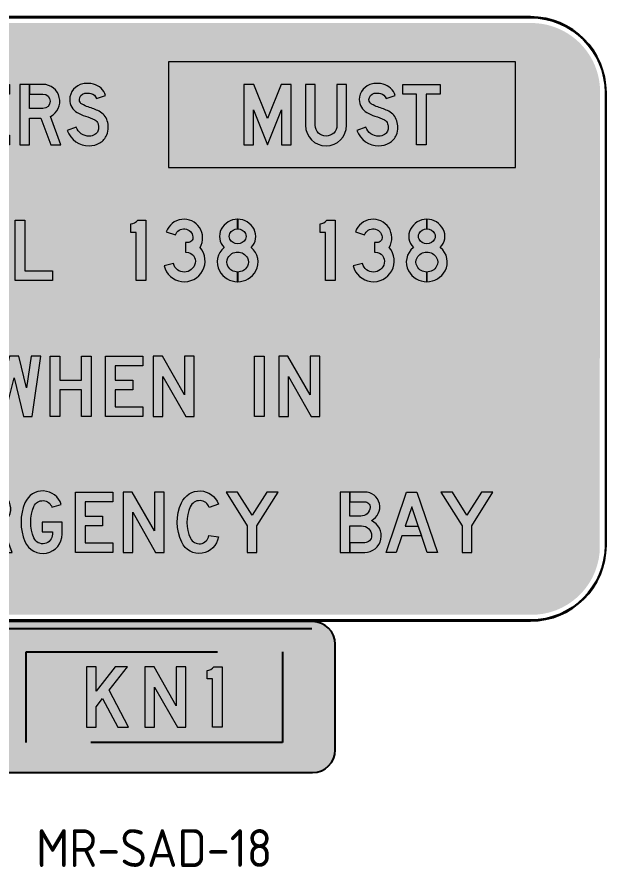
# Model space of a CAD drawing. Header units: millimetres. Extents: x 270.4 to 330.4, y -6.3 to 50.1.
# Drawn here: x 291.4 to 330.4, y -6.3 to 50.1 of the extents above; entities that cross this region are included whole.
import ezdxf
from ezdxf.enums import TextEntityAlignment as Align

# ---------------------------------------------------------------- set-up
doc = ezdxf.new("R2010")
doc.units = ezdxf.units.MM
doc.linetypes.add('CENTERX2', pattern=[101.60000000000001, 63.5, -12.7, 12.7, -12.7])
doc.linetypes.add('DASHED', pattern=[19.049999999999997, 12.7, -6.35])
for name, color, linetype in [('CNSTRN', 5, 'DASHED'), ('Dash25', 1, 'DASHED'), ('L18', 4, 'Continuous'), ('L25', 1, 'Continuous'), ('L35', 3, 'Continuous'), ('T25', 1, 'Continuous')]:
    doc.layers.add(name, color=color, linetype=linetype)
doc.layers.add('GSCOLORFILL', color=153, linetype='Continuous', lineweight=0)
doc.styles.add('ISO', font='isocp2.shx')

# ---------------------------------------------------------------- blocks, each defined once
blk = doc.blocks.new('*U44')
at = {"layer": 'GSCOLORFILL', "linetype": 'Continuous'}
blk.add_hatch(color=0, dxfattribs=at).paths.add_polyline_path([(124, 168), (32, 168), (32, 120), (90.15557582658448, 120), (90.15557582658454, 88), (32, 88), (32, 32), (124, 32), (124, 0), (0, 0), (0, 200), (124, 200)])
at = {"layer": 'GSCOLORFILL', "color": 0}
blk.add_lwpolyline([(124, 168), (32, 168), (32, 120), (90.15557582658448, 120), (90.15557582658454, 88), (32, 88), (32, 32), (124, 32), (124, 0), (0, 0), (0, 200), (124, 200)], close=True, dxfattribs=at)
blk = doc.blocks.new('*U45')
at = {"layer": 'GSCOLORFILL', "linetype": 'Continuous'}
blk.add_hatch(color=0, dxfattribs=at).paths.add_polyline_path([(124, 0), (156, 0), (156, 200), (122.8861186431857, 200), (77.99999999999999, 86.80891820414053), (33.1138813568144, 199.9999999999999), (0, 200), (0, 0), (32, 0), (32, 116), (78.00000000000001, 0), (124, 116)])
at = {"layer": 'GSCOLORFILL', "color": 0}
blk.add_lwpolyline([(156, 0), (156, 200), (122.8861186431857, 200), (78, 86.80891820414051), (33.11388135681437, 200), (0, 200), (0, 0), (32, 0), (32, 116), (78, 0), (124, 116), (124, 0)], close=True, dxfattribs=at)
blk = doc.blocks.new('*U46')
at = {"layer": 'GSCOLORFILL', "linetype": 'Continuous'}
blk.add_hatch(color=0, dxfattribs=at).paths.add_polyline_path([(124, 168), (32, 168), (32, 120), (90.15557582658448, 120), (90.15557582658454, 88), (32, 88), (32, 32), (124, 32), (124, 0), (0, 0), (0, 200), (124, 200)])
at = {"layer": 'GSCOLORFILL', "color": 0}
blk.add_lwpolyline([(124, 168), (32, 168), (32, 120), (90.15557582658448, 120), (90.15557582658454, 88), (32, 88), (32, 32), (124, 32), (124, 0), (0, 0), (0, 200), (124, 200)], close=True, dxfattribs=at)
blk = doc.blocks.new('*U47')
at = {"layer": 'GSCOLORFILL'}
h = blk.add_hatch(color=0, dxfattribs=at)
edge = h.paths.add_edge_path()
edge.add_line((32.005, 200.0000000000001), (32.005, 168))
edge.add_line((32.005, 168), (75.95926078043158, 168))
edge.add_arc((75.95926078043156, 144), 24, -90, 90, ccw=False)
edge.add_line((75.95926078043158, 120), (32, 120))
edge.add_line((32, 120), (32, 200.0000000000001))
edge.add_line((32, 200.0000000000001), (0, 200.0000000000001))
edge.add_line((0, 200.0000000000001), (0, 0))
edge.add_line((0, 0), (32, 0))
edge.add_line((32, 0), (32, 87.99999999999999))
edge.add_line((32, 87.99999999999999), (69.56177767763825, 87.99999999999989))
edge.add_line((69.56177767763825, 87.99999999999989), (101.9068749928872, -1.13686837721616e-13))
edge.add_line((101.9068749928872, -1.13686837721616e-13), (136.0000005012898, 0))
edge.add_line((136.0000005012898, 0), (101.4069289715749, 94.11597266024452))
edge.add_arc((75.95926078043153, 144), 56.00000000000001, 297.0277924266878, 449.9999999999999)
edge.add_line((75.95926078043158, 200), (32.005, 200.0000000000001))
at = {"layer": 'GSCOLORFILL', "color": 0}
blk.add_lwpolyline([(32.005, 200.0000000000001), (32.005, 168), (75.95926078043158, 168, -0.9999999999999997), (75.95926078043158, 120), (32, 120), (32, 200.0000000000001), (0, 200.0000000000001), (0, 0), (32, 0), (32, 87.99999999999999), (69.56177767763825, 87.99999999999989), (101.9068749928872, -1.13686837721616e-13), (136.0000005012898, 0), (101.4069289715749, 94.11597266024452, 0.7881398215037695), (75.95926078043158, 200)], format="xyb", close=True, dxfattribs=at)
blk = doc.blocks.new('*U48')
at = {"layer": 'GSCOLORFILL', "linetype": 'Continuous'}
blk.add_hatch(color=0, dxfattribs=at).paths.add_polyline_path([(102.4784760117693, 149.25), (132.9569520235387, 159, 0.6960666674231567), (13.04355856549179, 164.4025704171156, 0.2025316455696203), (13.04355856549176, 35.59742958288436, 0.8177717737410967), (136, 60.49999999999979), (136, 100), (70, 100), (70, 68.00000000000001), (104, 68.00000000000001), (104, 60.5, -0.8177717737410972), (42.5217792827459, 48.04871479144217, -0.2025316455696204), (42.52177928274589, 151.9512852085578, -0.6960666674231574)])
at = {"layer": 'GSCOLORFILL', "color": 0}
blk.add_lwpolyline([(70, 100), (70, 68.00000000000001), (104, 68.00000000000001), (104, 60.5, -0.8177717737410954), (42.52177928274591, 48.04871479144221, -0.2025316455696203), (42.52177928274591, 151.9512852085578, -0.6960666674231561), (102.4784760117693, 149.25), (132.9569520235387, 159, 0.6960666674231561), (13.04355856549182, 164.4025704171156, 0.2025316455696203), (13.04355856549182, 35.59742958288442, 0.8177717737410954), (136, 60.5), (136, 100)], format="xyb", close=True, dxfattribs=at)
blk = doc.blocks.new('*U49')
at = {"layer": 'GSCOLORFILL', "linetype": 'Continuous'}
blk.add_hatch(color=0, dxfattribs=at).paths.add_polyline_path([(124, 168), (32, 168), (32, 120), (90.15557582658448, 120), (90.15557582658454, 88), (32, 88), (32, 32), (124, 32), (124, 0), (0, 0), (0, 200), (124, 200)])
at = {"layer": 'GSCOLORFILL', "color": 0}
blk.add_lwpolyline([(124, 168), (32, 168), (32, 120), (90.15557582658448, 120), (90.15557582658454, 88), (32, 88), (32, 32), (124, 32), (124, 0), (0, 0), (0, 200), (124, 200)], close=True, dxfattribs=at)
blk = doc.blocks.new('*U50')
at = {"layer": 'GSCOLORFILL', "linetype": 'Continuous'}
blk.add_hatch(color=0, dxfattribs=at).paths.add_polyline_path([(104, 71.49806198638845), (30.57032113507903, 200), (0, 200), (0, 0), (32, 0), (32, 133), (108, 0), (136, 0), (136, 200), (104, 200)])
at = {"layer": 'GSCOLORFILL', "color": 0}
blk.add_lwpolyline([(136, 0), (136, 200), (104, 200), (104, 71.49806198638845), (30.57032113507904, 200), (0, 200), (0, 0), (32, 0), (32, 133), (108, 0)], close=True, dxfattribs=at)
blk = doc.blocks.new('*U51')
at = {"layer": 'GSCOLORFILL', "linetype": 'Continuous'}
blk.add_hatch(color=0, dxfattribs=at).paths.add_polyline_path([(105.9343437474559, 149.1418350505327), (136, 160.0988562745634, 0.6740116141040616), (13.72124205111108, 164.4021739130434, 0.2166768782576796), (14.62675417347882, 33.60638297872345, 0.7444135620073885), (136, 51.04683606026732), (104.3509964946425, 55.77341803013366, -0.7444135620073867), (43.66437358138194, 47.05319148936167, -0.2166768782576799), (42.94225631924041, 151.3586956521739, -0.6740116141040625)])
at = {"layer": 'GSCOLORFILL', "color": 0}
blk.add_lwpolyline([(136, 51.04683606026732, -0.744413562007387), (14.6267541734789, 33.60638297872336, -0.2166768782576799), (13.72124205111101, 164.4021739130435, -0.674011614104063), (136, 160.0988562745634), (105.934343747456, 149.1418350505327, 0.6740116141040626), (42.94225631924041, 151.3586956521739, 0.21667687825768), (43.66437358138194, 47.05319148936167, 0.744413562007387), (104.3509964946425, 55.77341803013366)], format="xyb", close=True, dxfattribs=at)
blk = doc.blocks.new('*U52')
at = {"layer": 'GSCOLORFILL', "linetype": 'Continuous'}
blk.add_hatch(color=0, dxfattribs=at).paths.add_polyline_path([(86, 122.7774792451623), (37.73592452822641, 200), (0, 200), (70, 87.99999999999996), (70, 0), (102, 0), (102, 87.99999999999997), (172, 200), (134.2640754717736, 200)])
at = {"layer": 'GSCOLORFILL', "color": 0}
blk.add_lwpolyline([(70, 0), (102, 0), (102, 87.99999999999997), (172, 200), (134.2640754717736, 200), (86, 122.7774792451623), (37.73592452822641, 200), (0, 200), (70, 87.99999999999997)], close=True, dxfattribs=at)
blk = doc.blocks.new('*U43')
at = {"layer": 'L35', "color": 28, "yscale": 0.2}
for name, p, xscale, zscale in [('*U44', (0, 0), 0.2, 0.2), ('*U45', (31.6, 0), 0.2, 0.2), ('*U46', (72.4, 0), 0.2, 0.2), ('*U47', (104, 0), 0.1999999992628091, 0.1999999992628091), ('*U48', (137.2, 0), 0.2, 0.2), ('*U49', (173.2, 0), 0.2, 0.2), ('*U50', (204.8, 0), 0.2, 0.2), ('*U51', (240.8, 0), 0.2, 0.2), ('*U52', (273.2, 0), 0.2, 0.2)]:
    blk.add_blockref(name, p, dxfattribs=dict(at, xscale=xscale, zscale=zscale))
blk = doc.blocks.new('*U54')
at = {"layer": 'GSCOLORFILL', "linetype": 'Continuous'}
blk.add_hatch(color=0, dxfattribs=at).paths.add_polyline_path([(32.00999999999999, 200), (32.00999999999999, 168), (80.99999999999999, 168, -0.4369501879659429), (98.94666654943713, 148.6153846153846, -0.3918366946533311), (68.03851860318424, 120), (32, 120), (32, 200), (0, 200), (0, 0), (32, -2.807082412879408e-15), (32, 88), (71, 88, -0.4142135623730954), (104, 54.99999999999998, -0.4142135623730949), (81.00000000000003, 32), (32.00999999999999, 32), (32.00999999999999, -2.807959626133432e-15), (80.99999999999996, -7.105427357601002e-15, 0.8101203806570804), (103.3296878269436, 105.2631578947368, 0.7917000734326471), (80.99999999999994, 200)])
at = {"layer": 'GSCOLORFILL', "color": 0}
blk.add_lwpolyline([(32, 87.99999999999999), (71, 88, -0.4142135623730948), (104, 55.00000000000001, -0.4142135623730953), (81, 31.99999999999999), (32.00999999999999, 32), (32.00999999999999, -2.807959626133432e-15), (81, -7.105427357601002e-15, 0.8101203806570794), (103.3296878269435, 105.2631578947368, 0.7917000734326467), (81, 200), (32.00999999999999, 200), (32.00999999999999, 168), (81, 168, -0.4369501879659418), (98.94666654943711, 148.6153846153846, -0.3918366946533313), (68.03851860318423, 120), (32, 120), (32, 200), (0, 200), (0, 0), (32, -2.807082412879408e-15)], format="xyb", close=True, dxfattribs=at)
blk = doc.blocks.new('*U55')
at = {"layer": 'GSCOLORFILL', "linetype": 'Continuous'}
blk.add_hatch(color=0, dxfattribs=at).paths.add_polyline_path([(0, 0), (68, 200), (102, 200), (170, 0), (136.2009704281322, 0), (85, 150.5910894945062), (63.37275643622598, 86.9815496010532), (106.6166813670329, 86.9815496010532), (117.4966813670329, 54.9815496010532), (52.49275643622593, 54.9815496010532), (33.79902957186789, 0)])
at = {"layer": 'GSCOLORFILL', "color": 0}
blk.add_lwpolyline([(0, 0), (68, 200), (102, 200), (170, 0), (136.2009704281322, 0), (85, 150.5910894945062), (63.37275643622598, 86.9815496010532), (106.6166813670329, 86.9815496010532), (117.4966813670329, 54.9815496010532), (52.49275643622593, 54.9815496010532), (33.79902957186789, 0)], close=True, dxfattribs=at)
blk = doc.blocks.new('*U56')
at = {"layer": 'GSCOLORFILL', "linetype": 'Continuous'}
blk.add_hatch(color=0, dxfattribs=at).paths.add_polyline_path([(86, 122.7774792451623), (37.73592452822641, 200), (0, 200), (70, 87.99999999999996), (70, 0), (102, 0), (102, 87.99999999999997), (172, 200), (134.2640754717736, 200)])
at = {"layer": 'GSCOLORFILL', "color": 0}
blk.add_lwpolyline([(70, 0), (102, 0), (102, 87.99999999999997), (172, 200), (134.2640754717736, 200), (86, 122.7774792451623), (37.73592452822641, 200), (0, 200), (70, 87.99999999999997)], close=True, dxfattribs=at)
blk = doc.blocks.new('*U53')
at = {"layer": 'L35', "color": 28}
for name, p, xscale, yscale, zscale in [('*U54', (0, 0), 0.2, 0.2, 0.2), ('*U55', (30.39999999999998, 0), 0.1999999999999999, 0.1999999999999999, 0.1999999999999999), ('*U56', (66.79999999999995, 0), 0.2000000000000001, 0.2000000000000001, 0.2000000000000001)]:
    blk.add_blockref(name, p, dxfattribs=dict(at, xscale=xscale, yscale=yscale, zscale=zscale))
blk = doc.blocks.new('*U42')
at = {"layer": 'L35'}
for name, p in [('*U43', (-225, 0)), ('*U53', (123.8, 0))]:
    blk.add_blockref(name, p, dxfattribs=at)
blk = doc.blocks.new('*U32')
at = {"layer": 'GSCOLORFILL', "transparency": 33554687}
blk.add_hatch(color=244, dxfattribs=at).paths.add_polyline_path([(-115, -35), (115, -35), (115, 35), (-115, 35)])
at = {"layer": 'GSCOLORFILL', "color": 244, "linetype": 'Continuous', "transparency": 33554687}
blk.add_lwpolyline([(-115, -35), (115, -35), (115, 35), (-115, 35), (-115, -35)], close=True, dxfattribs=at).dxf.unprotected_set("ltscale", 0)
blk.add_lwpolyline([(-115, -35), (115, -35), (115, 35), (-115, 35), (-115, -35)], close=True, dxfattribs=at).dxf.unprotected_set("ltscale", 0)
blk = doc.blocks.new('*U27')
at = {"layer": 'GSCOLORFILL', "linetype": 'Continuous'}
blk.add_hatch(color=0, dxfattribs=at).paths.add_polyline_path([(124, 0), (156, 0), (156, 200), (122.8861186431857, 200), (77.99999999999999, 86.80891820414053), (33.1138813568144, 199.9999999999999), (0, 200), (0, 0), (32, 0), (32, 116), (78.00000000000001, 0), (124, 116)])
at = {"layer": 'GSCOLORFILL', "color": 0}
blk.add_lwpolyline([(156, 0), (156, 200), (122.8861186431857, 200), (78, 86.80891820414051), (33.11388135681437, 200), (0, 200), (0, 0), (32, 0), (32, 116), (78, 0), (124, 116), (124, 0)], close=True, dxfattribs=at)
blk = doc.blocks.new('*U28')
at = {"layer": 'GSCOLORFILL', "linetype": 'Continuous'}
blk.add_hatch(color=0, dxfattribs=at).paths.add_polyline_path([(32, 200), (0, 200), (0, 64.50000000000003, 1), (136, 64.50000000000001), (136, 200), (104, 200), (104, 64.5, -1), (32, 64.5)])
at = {"layer": 'GSCOLORFILL', "color": 0}
blk.add_lwpolyline([(0, 200), (0, 64.50000000000001, 0.9999999999999999), (136, 64.5), (136, 200), (104, 200), (104, 64.5, -0.9999999999999999), (32, 64.5), (32, 200)], format="xyb", close=True, dxfattribs=at)
blk = doc.blocks.new('*U29')
at = {"layer": 'GSCOLORFILL'}
h = blk.add_hatch(color=0, dxfattribs=at)
edge = h.paths.add_edge_path()
edge.add_arc((70.1138021978752, 139.8349602439573), 31.66503975604266, 74.46761882983748, 89.99999999999949, ccw=False)
edge.add_arc((71.3696192161812, 144.3533723390851), 26.97535701145702, 18.43416843661788, 74.46761882983628, ccw=False)
edge.add_line((96.96080605563554, 152.8833806652067), (127.3188094182871, 163.002255693254))
edge.add_arc((71.36961921618015, 144.353372339084), 58.97535701145839, 18.43416843661881, 74.46761882983712)
edge.add_arc((70.11380219787513, 139.8349602439579), 63.66503975604209, 74.46761882983806, 90.00000000000007)
edge.add_arc((70.11380219787479, 87.17811100693781), 116.3218889930622, 89.9999999999999, 95.20208452342816)
edge.add_arc((67.43430500120193, 116.6089654807096), 86.76931042057018, 95.20208452342847, 100.0660043927367)
edge.add_arc((61.58281260194143, 149.5723280011554), 53.29061223869736, 100.0660043927364, 179.9999999999999)
edge.add_arc((57.59622376642022, 149.5723280011556), 49.30402340317619, 180.0000000000001, 240.52539161732)
edge.add_arc((102.7723739602681, 229.5035335058325), 141.1184131237858, 240.5253916173195, 252.4229875600029)
edge.add_arc((-5.154268137836397, -111.1985611304835), 216.269439725392, 63.49479254048009, 72.42298756000332, ccw=False)
edge.add_arc((81.8551508929528, 63.27562188433956), 21.3030848362331, 17.092358613638112, 63.49479254048032, ccw=False)
edge.add_arc((63.63858117502647, 57.67413260573686), 40.36141882497336, -3.979039320256561e-13, 17.092358613637316, ccw=False)
edge.add_arc((69.9103151940142, 57.67413260573653), 34.08968480598563, -21.835978028378975, 1.1368683772161603e-13, ccw=False)
edge.add_arc((80.10296240503372, 53.58993848622082), 23.10921583721245, 300.42010376624256, 338.164021971621, ccw=False)
edge.add_arc((72.8177436446915, 65.9973167222282), 37.49731672222823, 270, 300.4201037662423, ccw=False)
edge.add_arc((72.8177436446915, 74.31938926379084), 45.81938926379087, 200.6540005308843, 270, ccw=False)
edge.add_line((29.94328044301864, 58.15780401743604), (-1.13686837721616e-13, 46.87064510517077))
edge.add_arc((72.8177436446915, 74.31938926379081), 77.81938926379084, 200.6540005308842, 269.9999999999999)
edge.add_arc((72.81774364469143, 65.99731672222829), 69.49731672222832, 270, 300.4201037662423)
edge.add_arc((80.10296240503381, 53.58993848622094), 55.10921583721249, 300.4201037662422, 338.1640219716207)
edge.add_arc((69.91031519401427, 57.67413260573646), 66.08968480598561, 338.1640219716209, 360.0000000000001)
edge.add_arc((63.63858117502664, 57.67413260573625), 72.36141882497324, 2.475474397389851e-13, 17.0923586136379)
edge.add_arc((81.85515089295299, 63.27562188433996), 53.30308483623269, 17.09235861363737, 63.49479254047974)
edge.add_arc((-5.154268137833228, -111.1985611304757), 248.2694397253836, 63.49479254047985, 72.42298756000305)
edge.add_arc((102.7723739602719, 229.5035335058409), 109.118413123795, 240.5253916173198, 252.4229875600031, ccw=False)
edge.add_arc((57.59622376642032, 149.5723280011554), 17.30402340317605, 179.9999999999995, 240.52539161731931, ccw=False)
edge.add_arc((61.5828126019415, 149.5723280011556), 21.29061223869724, 100.06600439273649, 180.0000000000001, ccw=False)
edge.add_arc((67.4343050012016, 116.6089654807094), 54.76931042057032, 95.2020845234282, 100.06600439273637, ccw=False)
edge.add_arc((70.11380219787529, 87.17811100693291), 84.32188899306706, 89.99999999999989, 95.20208452342808, ccw=False)
at = {"layer": 'GSCOLORFILL', "color": 0}
blk.add_lwpolyline([(70.11380219787549, 171.5, -0.06787675261042452), (78.59315953967007, 170.3435695505434, -0.2494830365654269), (96.96080605563554, 152.8833806652067), (127.3188094182871, 163.002255693254, 0.2494830365654264), (87.1622135193237, 201.1749061075884, 0.06787675261042452), (70.11380219787503, 203.5, 0.02270227471950201), (59.56703468978424, 203.0208818389779, 0.02122604096759155), (52.26854324855611, 202.0426409332105, 0.3636441175402912), (8.292200363244035, 149.5723280011555, 0.2704077510795036), (33.33678063119186, 106.6495351923277, 0.0519597405227712), (60.15638590907122, 94.97367033413467, -0.03897631886995447), (91.36227347427217, 82.33962051430993, -0.2052815878054308), (102.2173258005502, 69.53687228439209, -0.07471806484743376), (103.9999999999998, 57.67413260573662, -0.09556678149168694), (101.5541485995273, 44.99444737401317, -0.1661941654668835), (91.8039988447623, 33.66202833871628, -0.1335177693873042), (72.81774364469152, 28.49999999999997, -0.3121642975364797), (29.94328044301864, 58.15780401743604), (-1.13686837721616e-13, 46.87064510517077, 0.3121642975364798), (72.8177436446914, -3.500000000000028, 0.1335177693873042), (108.0067626559153, 6.067274401056522, 0.1661941654668837), (131.2582269663246, 33.09202205901265, 0.09556678149168694), (135.9999999999999, 57.67413260573656, 0.07471806484743371), (132.8039568942247, 78.94208351750389, 0.2052815878054319), (105.6432062565885, 110.9762222482267, 0.03897631886995447), (69.81998392899993, 125.4796512773732, -0.05195974052277098), (49.08199018496828, 134.5078979602233, -0.2704077510795024), (40.29220036324426, 149.5723280011556, -0.3636441175402912), (57.86158500182569, 170.5352150791966, -0.02122604096759155), (62.46843668024741, 171.1526866203946, -0.02270227471950201)], format="xyb", close=True, dxfattribs=at)
blk = doc.blocks.new('*U30')
at = {"layer": 'GSCOLORFILL', "linetype": 'Continuous'}
blk.add_hatch(color=0, dxfattribs=at).paths.add_polyline_path([(124, 200), (124, 168), (78, 168), (78, 0), (46, 0), (46, 168), (0, 168), (0, 200)])
at = {"layer": 'GSCOLORFILL', "color": 0}
blk.add_lwpolyline([(124, 200), (124, 168), (78, 168), (78, 0), (46, 0), (46, 168), (0, 168), (0, 200)], close=True, dxfattribs=at)
blk = doc.blocks.new('*U26')
at = {"layer": 'L25', "color": 7}
for name, p, xscale, yscale, zscale in [('*U27', (0, 0), 0.2, 0.2, 0.2), ('*U28', (40.8, 0), 0.2, 0.2, 0.2), ('*U29', (74.8, 0), 0.2000000000000001, 0.2000000000000001, 0.2000000000000001), ('*U30', (105.2, 0), 0.2000000000000001, 0.2000000000000001, 0.2000000000000001)]:
    blk.add_blockref(name, p, dxfattribs=dict(at, xscale=xscale, yscale=yscale, zscale=zscale))
blk = doc.blocks.new('*U25')
at = {"layer": 'L25'}
blk.add_blockref('*U26', (-65, 0), dxfattribs=at)
blk = doc.blocks.new('*U31')
at = {"layer": 'CNSTRN'}
blk.add_blockref('*U32', (0, 0), dxfattribs=at)
at = {"layer": 'L25'}
blk.add_blockref('*U25', (0, -20), dxfattribs=at)
blk = doc.blocks.new('*U18')
at = {"layer": 'GSCOLORFILL', "linetype": 'Continuous'}
blk.add_hatch(color=0, dxfattribs=at).paths.add_polyline_path([(32, 168), (58.06346010171023, 168, -0.2964931262111151), (94.62198769690465, 144.2318840579709, -0.212019282081777), (94.62198769690458, 55.76811594202892, -0.2964931262111143), (58.06346010171029, 32), (32.00999999999999, 31.99999999999999), (32.00999999999999, 0), (58.06346010171028, 0, 0.2964931262111141), (123.8688097730599, 42.78260869565198, 0.2120192820817773), (123.8688097730601, 157.2173913043477, 0.2964931262111152), (58.06346010171021, 200), (0, 200), (0, 0), (32, 0)])
at = {"layer": 'GSCOLORFILL', "color": 0}
blk.add_lwpolyline([(32.00999999999999, 31.99999999999999), (32.00999999999999, 0), (58.06346010171023, 0, 0.2964931262111147), (123.86880977306, 42.78260869565205, 0.2120192820817774), (123.8688097730601, 157.2173913043478, 0.2964931262111148), (58.06346010171023, 200), (0, 200), (0, 0), (32, 0), (32, 168), (58.06346010171023, 168, -0.2964931262111147), (94.62198769690463, 144.231884057971, -0.2120192820817771), (94.62198769690457, 55.76811594202893, -0.2964931262111147), (58.06346010171023, 32)], format="xyb", close=True, dxfattribs=at)
blk = doc.blocks.new('*U19')
at = {"layer": 'GSCOLORFILL'}
h = blk.add_hatch(color=0, dxfattribs=at)
edge = h.paths.add_edge_path()
edge.add_line((32.005, 200.0000000000001), (32.005, 168))
edge.add_line((32.005, 168), (75.95926078043158, 168))
edge.add_arc((75.95926078043156, 144), 24, -90, 90, ccw=False)
edge.add_line((75.95926078043158, 120), (32, 120))
edge.add_line((32, 120), (32, 200.0000000000001))
edge.add_line((32, 200.0000000000001), (0, 200.0000000000001))
edge.add_line((0, 200.0000000000001), (0, 0))
edge.add_line((0, 0), (32, 0))
edge.add_line((32, 0), (32, 87.99999999999999))
edge.add_line((32, 87.99999999999999), (69.56177767763825, 87.99999999999989))
edge.add_line((69.56177767763825, 87.99999999999989), (101.9068749928872, -1.13686837721616e-13))
edge.add_line((101.9068749928872, -1.13686837721616e-13), (136.0000005012898, 0))
edge.add_line((136.0000005012898, 0), (101.4069289715749, 94.11597266024452))
edge.add_arc((75.95926078043153, 144), 56.00000000000001, 297.0277924266878, 449.9999999999999)
edge.add_line((75.95926078043158, 200), (32.005, 200.0000000000001))
at = {"layer": 'GSCOLORFILL', "color": 0}
blk.add_lwpolyline([(32.005, 200.0000000000001), (32.005, 168), (75.95926078043158, 168, -0.9999999999999997), (75.95926078043158, 120), (32, 120), (32, 200.0000000000001), (0, 200.0000000000001), (0, 0), (32, 0), (32, 87.99999999999999), (69.56177767763825, 87.99999999999989), (101.9068749928872, -1.13686837721616e-13), (136.0000005012898, 0), (101.4069289715749, 94.11597266024452, 0.7881398215037695), (75.95926078043158, 200)], format="xyb", close=True, dxfattribs=at)
blk = doc.blocks.new('*U20')
at = {"layer": 'GSCOLORFILL', "linetype": 'Continuous'}
blk.add_hatch(color=0, dxfattribs=at).paths.add_polyline_path([(0, 200), (32, 200), (32, 0), (0, 0)])
at = {"layer": 'GSCOLORFILL', "color": 0}
blk.add_lwpolyline([(0, 200), (32, 200), (32, 0), (0, 0)], close=True, dxfattribs=at)
blk = doc.blocks.new('*U21')
at = {"layer": 'GSCOLORFILL', "linetype": 'Continuous'}
blk.add_hatch(color=0, dxfattribs=at).paths.add_polyline_path([(33.55005812215529, 199.9999999999999), (76, 65.23827975287402), (118.4499418778447, 200), (152, 200), (89, 0), (63, 0), (0, 199.9999999999999)])
at = {"layer": 'GSCOLORFILL', "color": 0}
blk.add_lwpolyline([(33.55005812215529, 199.9999999999999), (76, 65.23827975287402), (118.4499418778447, 200), (152, 200), (89, 0), (63, 0), (0, 199.9999999999999)], close=True, dxfattribs=at)
blk = doc.blocks.new('*U22')
at = {"layer": 'GSCOLORFILL', "linetype": 'Continuous'}
blk.add_hatch(color=0, dxfattribs=at).paths.add_polyline_path([(124, 168), (32, 168), (32, 120), (90.15557582658448, 120), (90.15557582658454, 88), (32, 88), (32, 32), (124, 32), (124, 0), (0, 0), (0, 200), (124, 200)])
at = {"layer": 'GSCOLORFILL', "color": 0}
blk.add_lwpolyline([(124, 168), (32, 168), (32, 120), (90.15557582658448, 120), (90.15557582658454, 88), (32, 88), (32, 32), (124, 32), (124, 0), (0, 0), (0, 200), (124, 200)], close=True, dxfattribs=at)
blk = doc.blocks.new('*U23')
at = {"layer": 'GSCOLORFILL'}
h = blk.add_hatch(color=0, dxfattribs=at)
edge = h.paths.add_edge_path()
edge.add_line((32.005, 200.0000000000001), (32.005, 168))
edge.add_line((32.005, 168), (75.95926078043158, 168))
edge.add_arc((75.95926078043156, 144), 24, -90, 90, ccw=False)
edge.add_line((75.95926078043158, 120), (32, 120))
edge.add_line((32, 120), (32, 200.0000000000001))
edge.add_line((32, 200.0000000000001), (0, 200.0000000000001))
edge.add_line((0, 200.0000000000001), (0, 0))
edge.add_line((0, 0), (32, 0))
edge.add_line((32, 0), (32, 87.99999999999999))
edge.add_line((32, 87.99999999999999), (69.56177767763825, 87.99999999999989))
edge.add_line((69.56177767763825, 87.99999999999989), (101.9068749928872, -1.13686837721616e-13))
edge.add_line((101.9068749928872, -1.13686837721616e-13), (136.0000005012898, 0))
edge.add_line((136.0000005012898, 0), (101.4069289715749, 94.11597266024452))
edge.add_arc((75.95926078043153, 144), 56.00000000000001, 297.0277924266878, 449.9999999999999)
edge.add_line((75.95926078043158, 200), (32.005, 200.0000000000001))
at = {"layer": 'GSCOLORFILL', "color": 0}
blk.add_lwpolyline([(32.005, 200.0000000000001), (32.005, 168), (75.95926078043158, 168, -0.9999999999999997), (75.95926078043158, 120), (32, 120), (32, 200.0000000000001), (0, 200.0000000000001), (0, 0), (32, 0), (32, 87.99999999999999), (69.56177767763825, 87.99999999999989), (101.9068749928872, -1.13686837721616e-13), (136.0000005012898, 0), (101.4069289715749, 94.11597266024452, 0.7881398215037695), (75.95926078043158, 200)], format="xyb", close=True, dxfattribs=at)
blk = doc.blocks.new('*U24')
at = {"layer": 'GSCOLORFILL'}
h = blk.add_hatch(color=0, dxfattribs=at)
edge = h.paths.add_edge_path()
edge.add_arc((70.1138021978752, 139.8349602439573), 31.66503975604266, 74.46761882983748, 89.99999999999949, ccw=False)
edge.add_arc((71.3696192161812, 144.3533723390851), 26.97535701145702, 18.43416843661788, 74.46761882983628, ccw=False)
edge.add_line((96.96080605563554, 152.8833806652067), (127.3188094182871, 163.002255693254))
edge.add_arc((71.36961921618015, 144.353372339084), 58.97535701145839, 18.43416843661881, 74.46761882983712)
edge.add_arc((70.11380219787513, 139.8349602439579), 63.66503975604209, 74.46761882983806, 90.00000000000007)
edge.add_arc((70.11380219787479, 87.17811100693781), 116.3218889930622, 89.9999999999999, 95.2020845234282)
edge.add_arc((67.43430500120193, 116.6089654807096), 86.76931042057018, 95.20208452342847, 100.0660043927367)
edge.add_arc((61.58281260194143, 149.5723280011554), 53.29061223869736, 100.0660043927364, 179.9999999999999)
edge.add_arc((57.59622376642022, 149.5723280011556), 49.30402340317619, 180.0000000000001, 240.52539161732)
edge.add_arc((102.7723739602681, 229.5035335058325), 141.1184131237858, 240.5253916173195, 252.4229875600029)
edge.add_arc((-5.154268137836397, -111.1985611304835), 216.269439725392, 63.49479254048009, 72.42298756000332, ccw=False)
edge.add_arc((81.8551508929528, 63.27562188433956), 21.3030848362331, 17.092358613638112, 63.49479254048032, ccw=False)
edge.add_arc((63.63858117502647, 57.67413260573686), 40.36141882497336, -3.979039320256561e-13, 17.092358613637316, ccw=False)
edge.add_arc((69.9103151940142, 57.67413260573653), 34.08968480598563, -21.835978028378975, 1.1368683772161603e-13, ccw=False)
edge.add_arc((80.10296240503372, 53.58993848622082), 23.10921583721245, 300.42010376624256, 338.164021971621, ccw=False)
edge.add_arc((72.8177436446915, 65.9973167222282), 37.49731672222823, 270, 300.4201037662423, ccw=False)
edge.add_arc((72.8177436446915, 74.31938926379084), 45.81938926379087, 200.6540005308843, 270, ccw=False)
edge.add_line((29.94328044301864, 58.15780401743604), (-1.13686837721616e-13, 46.87064510517077))
edge.add_arc((72.8177436446915, 74.31938926379081), 77.81938926379084, 200.6540005308842, 269.9999999999999)
edge.add_arc((72.81774364469143, 65.99731672222829), 69.49731672222832, 270, 300.4201037662423)
edge.add_arc((80.10296240503381, 53.58993848622094), 55.10921583721249, 300.4201037662422, 338.1640219716207)
edge.add_arc((69.91031519401427, 57.67413260573646), 66.08968480598561, 338.1640219716209, 360.0000000000001)
edge.add_arc((63.63858117502664, 57.67413260573625), 72.36141882497324, 2.475474397389851e-13, 17.0923586136379)
edge.add_arc((81.85515089295299, 63.27562188433996), 53.30308483623269, 17.09235861363737, 63.49479254047974)
edge.add_arc((-5.154268137833228, -111.1985611304757), 248.2694397253836, 63.49479254047985, 72.42298756000305)
edge.add_arc((102.7723739602719, 229.5035335058409), 109.118413123795, 240.5253916173198, 252.4229875600031, ccw=False)
edge.add_arc((57.59622376642032, 149.5723280011554), 17.30402340317605, 179.9999999999995, 240.52539161731931, ccw=False)
edge.add_arc((61.5828126019415, 149.5723280011556), 21.29061223869724, 100.06600439273649, 180.0000000000001, ccw=False)
edge.add_arc((67.4343050012016, 116.6089654807094), 54.76931042057032, 95.2020845234282, 100.06600439273637, ccw=False)
edge.add_arc((70.11380219787529, 87.17811100693291), 84.32188899306706, 89.99999999999989, 95.2020845234282, ccw=False)
at = {"layer": 'GSCOLORFILL', "color": 0}
blk.add_lwpolyline([(70.11380219787549, 171.5, -0.06787675261042452), (78.59315953967007, 170.3435695505434, -0.2494830365654269), (96.96080605563554, 152.8833806652067), (127.3188094182871, 163.002255693254, 0.2494830365654264), (87.1622135193237, 201.1749061075884, 0.06787675261042452), (70.11380219787503, 203.5, 0.02270227471950201), (59.56703468978424, 203.0208818389779, 0.02122604096759155), (52.26854324855611, 202.0426409332105, 0.3636441175402912), (8.292200363244035, 149.5723280011555, 0.2704077510795036), (33.33678063119186, 106.6495351923277, 0.0519597405227712), (60.15638590907122, 94.97367033413467, -0.03897631886995447), (91.36227347427217, 82.33962051430993, -0.2052815878054308), (102.2173258005502, 69.53687228439209, -0.07471806484743376), (103.9999999999998, 57.67413260573662, -0.09556678149168694), (101.5541485995273, 44.99444737401317, -0.1661941654668835), (91.8039988447623, 33.66202833871628, -0.1335177693873042), (72.81774364469152, 28.49999999999997, -0.3121642975364797), (29.94328044301864, 58.15780401743604), (-1.13686837721616e-13, 46.87064510517077, 0.3121642975364798), (72.8177436446914, -3.500000000000028, 0.1335177693873042), (108.0067626559153, 6.067274401056522, 0.1661941654668837), (131.2582269663246, 33.09202205901265, 0.09556678149168694), (135.9999999999999, 57.67413260573656, 0.07471806484743371), (132.8039568942247, 78.94208351750389, 0.2052815878054319), (105.6432062565885, 110.9762222482267, 0.03897631886995447), (69.81998392899993, 125.4796512773732, -0.05195974052277098), (49.08199018496828, 134.5078979602233, -0.2704077510795024), (40.29220036324426, 149.5723280011556, -0.3636441175402912), (57.86158500182569, 170.5352150791966, -0.02122604096759155), (62.46843668024741, 171.1526866203946, -0.02270227471950201)], format="xyb", close=True, dxfattribs=at)
blk = doc.blocks.new('*U17')
at = {"layer": 'L25', "color": 28}
for name, p, xscale, yscale, zscale in [('*U18', (0, 0), 0.2000000000000027, 0.2000000000000027, 0.2000000000000027), ('*U19', (36.27500000000146, 0), 0.1999999992628091, 0.2, 0.1999999992628091), ('*U20', (70.48750000000291, 0), 0.2, 0.2, 0.2), ('*U21', (83.07500000000255, 0), 0.2, 0.2, 0.2), ('*U22', (119.6625000000022, 0), 0.2, 0.2, 0.2), ('*U23', (151.4750000000022, 0), 0.1999999992628091, 0.2, 0.1999999992628091), ('*U24', (182.8000000000029, 0), 0.2, 0.2, 0.2)]:
    blk.add_blockref(name, p, dxfattribs=dict(at, xscale=xscale, yscale=yscale, zscale=zscale))
blk = doc.blocks.new('*U16')
at = {"layer": 'L25'}
blk.add_blockref('*U17', (0, 0), dxfattribs=at)
blk = doc.blocks.new('*U4')
at = {"layer": 'GSCOLORFILL', "linetype": 'Continuous'}
blk.add_hatch(color=0, dxfattribs=at).paths.add_polyline_path([(105.9343437474559, 149.1418350505327), (136, 160.0988562745634, 0.6740116141040616), (13.72124205111108, 164.4021739130434, 0.2166768782576796), (14.62675417347882, 33.60638297872345, 0.7444135620073885), (136, 51.04683606026732), (104.3509964946425, 55.77341803013366, -0.7444135620073867), (43.66437358138194, 47.05319148936167, -0.2166768782576799), (42.94225631924041, 151.3586956521739, -0.6740116141040625)])
at = {"layer": 'GSCOLORFILL', "color": 0}
blk.add_lwpolyline([(136, 51.04683606026732, -0.744413562007387), (14.6267541734789, 33.60638297872336, -0.2166768782576799), (13.72124205111101, 164.4021739130435, -0.674011614104063), (136, 160.0988562745634), (105.934343747456, 149.1418350505327, 0.6740116141040626), (42.94225631924041, 151.3586956521739, 0.21667687825768), (43.66437358138194, 47.05319148936167, 0.744413562007387), (104.3509964946425, 55.77341803013366)], format="xyb", close=True, dxfattribs=at)
blk = doc.blocks.new('*U5')
at = {"layer": 'GSCOLORFILL', "linetype": 'Continuous'}
blk.add_hatch(color=0, dxfattribs=at).paths.add_polyline_path([(0, 0), (68, 200), (102, 200), (170, 0), (136.2009704281322, 0), (85, 150.5910894945062), (63.37275643622598, 86.9815496010532), (106.6166813670329, 86.9815496010532), (117.4966813670329, 54.9815496010532), (52.49275643622593, 54.9815496010532), (33.79902957186789, 0)])
at = {"layer": 'GSCOLORFILL', "color": 0}
blk.add_lwpolyline([(0, 0), (68, 200), (102, 200), (170, 0), (136.2009704281322, 0), (85, 150.5910894945062), (63.37275643622598, 86.9815496010532), (106.6166813670329, 86.9815496010532), (117.4966813670329, 54.9815496010532), (52.49275643622593, 54.9815496010532), (33.79902957186789, 0)], close=True, dxfattribs=at)
blk = doc.blocks.new('*U6')
at = {"layer": 'GSCOLORFILL', "linetype": 'Continuous'}
blk.add_hatch(color=0, dxfattribs=at).paths.add_polyline_path([(32, 32), (124, 32), (124, 0), (0, 0), (0, 200), (32, 200)])
at = {"layer": 'GSCOLORFILL', "color": 0}
blk.add_lwpolyline([(32, 32), (124, 32), (124, 0), (0, 0), (0, 200), (32, 200)], close=True, dxfattribs=at)
blk = doc.blocks.new('*U7')
at = {"layer": 'GSCOLORFILL', "linetype": 'Continuous'}
blk.add_hatch(color=0, dxfattribs=at).paths.add_polyline_path([(32, 32), (124, 32), (124, 0), (0, 0), (0, 200), (32, 200)])
at = {"layer": 'GSCOLORFILL', "color": 0}
blk.add_lwpolyline([(32, 32), (124, 32), (124, 0), (0, 0), (0, 200), (32, 200)], close=True, dxfattribs=at)
blk = doc.blocks.new('*U3')
at = {"layer": 'L25', "color": 28, "xscale": 0.2, "yscale": 0.2, "zscale": 0.2}
for name, p in [('*U4', (0, 0)), ('*U5', (32.39999999999964, 0)), ('*U6', (72.39999999999782, 0)), ('*U7', (103.1999999999953, 0))]:
    blk.add_blockref(name, p, dxfattribs=at)
blk = doc.blocks.new('*U9')
at = {"layer": 'GSCOLORFILL', "linetype": 'Continuous'}
h = blk.add_hatch(color=0, dxfattribs=at)
edge = h.paths.add_edge_path()
edge.add_arc((-5.426706041130558, 225.8823971748386), 38.44445473491516, 278.1148056014413, 317.6822694585393)
edge.add_line((23, 200), (49.99999999999999, 200))
edge.add_line((50, 200), (50.00000000000001, 0))
edge.add_line((50, 0), (18.00000000000001, 7.105427357601002e-15))
edge.add_line((18, 7.105427357601002e-15), (17.99999999999999, 160))
edge.add_line((18, 160), (-3.552713678800501e-15, 160))
edge.add_line((0, 160), (9.042500228413283e-15, 187.8228785046282))
at = {"layer": 'GSCOLORFILL', "color": 0}
blk.add_lwpolyline([(0, 187.8228785046282, 0.1743816525374547), (23, 200), (50, 200), (50, 0), (18, 7.105427357601002e-15), (18, 160), (0, 160)], format="xyb", close=True, dxfattribs=at)
blk = doc.blocks.new('*U10')
at = {"layer": 'GSCOLORFILL', "linetype": 'Continuous'}
blk.add_hatch(color=0, dxfattribs=at).paths.add_polyline_path([(95.79962670033457, 144.9615384615384, -0.4485045702622498), (78.913171570145, 126), (71, 126), (71, 93.99999999999997), (73.8373971655885, 93.99999999999999, -0.4789782292996548), (103.1405278752544, 57.57142857142843, -0.7939952381590571), (31.07246376811593, 56.65623720882009), (0, 49.0075774975294, 1.26375407277008), (119.5372224483554, 110.230752926952, 1.100719099185328), (7.487180891705471, 162), (37.68734559276073, 151.4193548387097, -0.7959080068499688)])
at = {"layer": 'GSCOLORFILL', "color": 0}
blk.add_lwpolyline([(103.1405278752544, 57.57142857142849, -0.7939952381590584), (31.07246376811594, 56.65623720882009), (0, 49.0075774975294, 1.26375407277008), (119.5372224483554, 110.230752926952, 1.100719099185328), (7.487180891705464, 162), (37.68734559276072, 151.4193548387097, -0.7959080068499682), (95.79962670033456, 144.9615384615385, -0.4485045702622509), (78.91317157014498, 126), (71, 126), (71, 93.99999999999999), (73.83739716558864, 93.99999999999999, -0.4789782292996527)], format="xyb", close=True, dxfattribs=at)
blk = doc.blocks.new('*U11')
at = {"layer": 'GSCOLORFILL', "linetype": 'Continuous'}
blk.add_hatch(color=0, dxfattribs=at).paths.add_polyline_path([(93.77777777777779, 137.4606486798006, -0.6096117967977928), (42.22222222222224, 137.4606486798007, -0.2425356250363324), (42.22222222222221, 155.7855625714347, -0.2807764064044155), (68, 171.5), (68, 203.5, 0.2807764064044154), (13.77777777777776, 170.4454936847418, 0.327578124871026), (23.41354957745484, 109.6713580961889, 0.3685127676492697), (7.624999999999886, 32.09551863896125, 0.2728421326631574), (68, -3.500000000000014), (68, 28.49999999999999, -0.2728421326631577), (35.62499999999994, 47.58745202379082, -0.2581988897471584), (35.62499999999993, 75.66658128379433, -0.5895738076846573), (100.375, 75.66658128379449, -0.25819888974716), (100.3750000000001, 47.5874520237908, -0.2727695365120239), (68.00999999999999, 28.50000135135137), (68.01000000000005, -3.499999275362299, 0.2728032039598156), (128.375, 32.09551863896105, 0.368512767649271), (112.5864504225451, 109.6713580961888, 0.327578124871028), (122.2222222222221, 170.4454936847421, 0.2807321923477927), (68.00999999999999, 203.4999991803279), (68.00999999999999, 171.499998275862, -0.2806834056025176), (93.77777777777779, 155.7855625714347, -0.2425356250363328)])
at = {"layer": 'GSCOLORFILL', "color": 0}
blk.add_lwpolyline([(68, -3.500000000000004), (68, 28.49999999999999, -0.2728421326631569), (35.625, 47.58745202379075, -0.2581988897471604), (35.625, 75.66658128379444, -0.5895738076846557), (100.375, 75.66658128379446, -0.2581988897471602), (100.375, 47.58745202379074, -0.2727695365120228), (68.00999999999999, 28.50000135135137), (68.01000000000005, -3.499999275362327, 0.2728032039598159), (128.375, 32.09551863896111, 0.3685127676492706), (112.5864504225451, 109.6713580961888, 0.3275781248710266), (122.2222222222222, 170.4454936847419, 0.2807321923477937), (68.00999999999999, 203.4999991803278), (68.00999999999999, 171.499998275862, -0.2806834056025174), (93.77777777777777, 155.7855625714347, -0.2425356250363328), (93.77777777777777, 137.4606486798006, -0.6096117967977925), (42.22222222222223, 137.4606486798007, -0.2425356250363324), (42.22222222222223, 155.7855625714347, -0.2807764064044153), (68, 171.5), (68, 203.5, 0.2807764064044153), (13.77777777777777, 170.4454936847419, 0.3275781248710263), (23.41354957745483, 109.6713580961889, 0.3685127676492704), (7.624999999999943, 32.09551863896112, 0.2728421326631569)], format="xyb", close=True, dxfattribs=at)
blk = doc.blocks.new('*U8')
at = {"layer": 'L25', "color": 28, "xscale": 0.2, "yscale": 0.2, "zscale": 0.2}
for name, p in [('*U9', (0, 0)), ('*U10', (21.99999999999818, 0)), ('*U11', (57.19999999999891, 0))]:
    blk.add_blockref(name, p, dxfattribs=at)
blk = doc.blocks.new('*U13')
at = {"layer": 'GSCOLORFILL', "linetype": 'Continuous'}
h = blk.add_hatch(color=0, dxfattribs=at)
edge = h.paths.add_edge_path()
edge.add_arc((-5.426706041130558, 225.8823971748386), 38.44445473491516, 278.1148056014413, 317.6822694585393)
edge.add_line((23, 200), (49.99999999999999, 200))
edge.add_line((50, 200), (50.00000000000001, 0))
edge.add_line((50, 0), (18.00000000000001, 7.105427357601002e-15))
edge.add_line((18, 7.105427357601002e-15), (17.99999999999999, 160))
edge.add_line((18, 160), (-3.552713678800501e-15, 160))
edge.add_line((0, 160), (9.042500228413283e-15, 187.8228785046282))
at = {"layer": 'GSCOLORFILL', "color": 0}
blk.add_lwpolyline([(0, 187.8228785046282, 0.1743816525374547), (23, 200), (50, 200), (50, 0), (18, 7.105427357601002e-15), (18, 160), (0, 160)], format="xyb", close=True, dxfattribs=at)
blk = doc.blocks.new('*U14')
at = {"layer": 'GSCOLORFILL', "linetype": 'Continuous'}
blk.add_hatch(color=0, dxfattribs=at).paths.add_polyline_path([(95.79962670033457, 144.9615384615384, -0.4485045702622498), (78.913171570145, 126), (71, 126), (71, 93.99999999999997), (73.8373971655885, 93.99999999999999, -0.4789782292996548), (103.1405278752544, 57.57142857142843, -0.7939952381590571), (31.07246376811593, 56.65623720882009), (0, 49.0075774975294, 1.26375407277008), (119.5372224483554, 110.230752926952, 1.100719099185328), (7.487180891705471, 162), (37.68734559276073, 151.4193548387097, -0.7959080068499688)])
at = {"layer": 'GSCOLORFILL', "color": 0}
blk.add_lwpolyline([(103.1405278752544, 57.57142857142849, -0.7939952381590584), (31.07246376811594, 56.65623720882009), (0, 49.0075774975294, 1.26375407277008), (119.5372224483554, 110.230752926952, 1.100719099185328), (7.487180891705464, 162), (37.68734559276072, 151.4193548387097, -0.7959080068499682), (95.79962670033456, 144.9615384615385, -0.4485045702622509), (78.91317157014498, 126), (71, 126), (71, 93.99999999999999), (73.83739716558864, 93.99999999999999, -0.4789782292996527)], format="xyb", close=True, dxfattribs=at)
blk = doc.blocks.new('*U15')
at = {"layer": 'GSCOLORFILL', "linetype": 'Continuous'}
blk.add_hatch(color=0, dxfattribs=at).paths.add_polyline_path([(93.77777777777774, 137.4606486798006, -0.6096117967977914), (42.22222222222224, 137.4606486798006, -0.2425356250363329), (42.22222222222223, 155.7855625714347, -0.2807764064044153), (68, 171.5), (68, 203.5, 0.2807764064044155), (13.77777777777774, 170.4454936847418, 0.3275781248710258), (23.41354957745484, 109.6713580961889, 0.3685127676492697), (7.624999999999858, 32.09551863896129, 0.2728421326631577), (68, -3.5), (68, 28.5, -0.2728421326631575), (35.62499999999996, 47.58745202379082, -0.2581988897471589), (35.62499999999996, 75.66658128379437, -0.5895738076846556), (100.375, 75.6665812837945, -0.2581988897471611), (100.375, 47.5874520237907, -0.2727695365120225), (68.00999999999999, 28.50000135135139), (68.01000000000005, -3.499999275362313, 0.2728032039598161), (128.375, 32.09551863896114, 0.3685127676492705), (112.5864504225451, 109.6713580961889, 0.3275781248710273), (122.2222222222222, 170.445493684742, 0.280732192347793), (68.00999999999999, 203.4999991803278), (68.00999999999999, 171.499998275862, -0.2806834056025172), (93.77777777777776, 155.7855625714347, -0.2425356250363339)])
at = {"layer": 'GSCOLORFILL', "color": 0}
blk.add_lwpolyline([(68, -3.500000000000004), (68, 28.49999999999999, -0.2728421326631569), (35.625, 47.58745202379075, -0.2581988897471604), (35.625, 75.66658128379444, -0.5895738076846557), (100.375, 75.66658128379446, -0.2581988897471602), (100.375, 47.58745202379074, -0.2727695365120228), (68.00999999999999, 28.50000135135137), (68.01000000000005, -3.499999275362327, 0.2728032039598159), (128.375, 32.09551863896111, 0.3685127676492706), (112.5864504225451, 109.6713580961888, 0.3275781248710266), (122.2222222222222, 170.4454936847419, 0.2807321923477937), (68.00999999999999, 203.4999991803278), (68.00999999999999, 171.499998275862, -0.2806834056025174), (93.77777777777777, 155.7855625714347, -0.2425356250363328), (93.77777777777777, 137.4606486798006, -0.6096117967977925), (42.22222222222223, 137.4606486798007, -0.2425356250363324), (42.22222222222223, 155.7855625714347, -0.2807764064044153), (68, 171.5), (68, 203.5, 0.2807764064044153), (13.77777777777777, 170.4454936847419, 0.3275781248710263), (23.41354957745483, 109.6713580961889, 0.3685127676492704), (7.624999999999943, 32.09551863896112, 0.2728421326631569)], format="xyb", close=True, dxfattribs=at)
blk = doc.blocks.new('*U12')
at = {"layer": 'L25', "color": 28, "xscale": 0.2, "yscale": 0.2, "zscale": 0.2}
for name, p in [('*U13', (0, 0)), ('*U14', (21.99999999999818, 0)), ('*U15', (57.19999999999891, 0))]:
    blk.add_blockref(name, p, dxfattribs=at)
blk = doc.blocks.new('*U2')
at = {"layer": 'L25'}
for name, p in [('*U3', (-194.8999999999942, 0)), ('*U8', (-14.89999999999964, 0)), ('*U12', (110.5, 0))]:
    blk.add_blockref(name, p, dxfattribs=at)
blk = doc.blocks.new('*U35')
at = {"layer": 'GSCOLORFILL', "linetype": 'Continuous'}
blk.add_hatch(color=0, dxfattribs=at).paths.add_polyline_path([(104.2360011749065, 200), (73.7639988250935, 200), (47.8676150806839, 94.77025018144663), (32.34622698244726, 200.0000000000001), (-4.498798340920401e-15, 200), (29.5, 0), (57.5, 0), (89, 128), (120.5, 0), (148.5, 0), (178, 200), (145.6537730175527, 200), (130.1323849193161, 94.77025018144666)])
at = {"layer": 'GSCOLORFILL', "color": 0}
blk.add_lwpolyline([(57.5, 0), (89, 128), (120.5, 0), (148.5, 0), (178, 200), (145.6537730175527, 200), (130.1323849193161, 94.77025018144663), (104.2360011749065, 200), (73.7639988250935, 200), (47.86761508068389, 94.77025018144663), (32.34622698244726, 200), (0, 200), (29.5, 0)], close=True, dxfattribs=at)
blk = doc.blocks.new('*U36')
at = {"layer": 'GSCOLORFILL', "linetype": 'Continuous'}
blk.add_hatch(color=0, dxfattribs=at).paths.add_polyline_path([(104, 88), (104, 0), (136, 0), (136, 200), (104, 200), (104, 120), (32, 120), (32, 200), (0, 200), (0, 0), (32, 0), (32, 88)])
at = {"layer": 'GSCOLORFILL', "color": 0}
blk.add_lwpolyline([(0, 200), (32, 200), (32, 120), (104, 120), (104, 200), (136, 200), (136, 0), (104, 0), (104, 88), (32, 88), (32, 0), (0, 0)], close=True, dxfattribs=at)
blk = doc.blocks.new('*U37')
at = {"layer": 'GSCOLORFILL', "linetype": 'Continuous'}
blk.add_hatch(color=0, dxfattribs=at).paths.add_polyline_path([(124, 168), (32, 168), (32, 120), (90.15557582658448, 120), (90.15557582658454, 88), (32, 88), (32, 32), (124, 32), (124, 0), (0, 0), (0, 200), (124, 200)])
at = {"layer": 'GSCOLORFILL', "color": 0}
blk.add_lwpolyline([(124, 168), (32, 168), (32, 120), (90.15557582658448, 120), (90.15557582658454, 88), (32, 88), (32, 32), (124, 32), (124, 0), (0, 0), (0, 200), (124, 200)], close=True, dxfattribs=at)
blk = doc.blocks.new('*U38')
at = {"layer": 'GSCOLORFILL', "linetype": 'Continuous'}
blk.add_hatch(color=0, dxfattribs=at).paths.add_polyline_path([(104, 71.49806198638845), (30.57032113507903, 200), (0, 200), (0, 0), (32, 0), (32, 133), (108, 0), (136, 0), (136, 200), (104, 200)])
at = {"layer": 'GSCOLORFILL', "color": 0}
blk.add_lwpolyline([(136, 0), (136, 200), (104, 200), (104, 71.49806198638845), (30.57032113507904, 200), (0, 200), (0, 0), (32, 0), (32, 133), (108, 0)], close=True, dxfattribs=at)
blk = doc.blocks.new('*U34')
at = {"layer": 'L35', "color": 28, "xscale": 0.2, "yscale": 0.2, "zscale": 0.2}
for name, p in [('*U35', (0, 0)), ('*U36', (41.60000000000001, 0)), ('*U37', (78.4, 0)), ('*U38', (110, 0))]:
    blk.add_blockref(name, p, dxfattribs=at)
blk = doc.blocks.new('*U40')
at = {"layer": 'GSCOLORFILL', "linetype": 'Continuous'}
blk.add_hatch(color=0, dxfattribs=at).paths.add_polyline_path([(0, 200), (32, 200), (32, 0), (0, 0)])
at = {"layer": 'GSCOLORFILL', "color": 0}
blk.add_lwpolyline([(0, 200), (32, 200), (32, 0), (0, 0)], close=True, dxfattribs=at)
blk = doc.blocks.new('*U41')
at = {"layer": 'GSCOLORFILL', "linetype": 'Continuous'}
blk.add_hatch(color=0, dxfattribs=at).paths.add_polyline_path([(104, 71.49806198638845), (30.57032113507903, 200), (0, 200), (0, 0), (32, 0), (32, 133), (108, 0), (136, 0), (136, 200), (104, 200)])
at = {"layer": 'GSCOLORFILL', "color": 0}
blk.add_lwpolyline([(136, 0), (136, 200), (104, 200), (104, 71.49806198638845), (30.57032113507904, 200), (0, 200), (0, 0), (32, 0), (32, 133), (108, 0)], close=True, dxfattribs=at)
blk = doc.blocks.new('*U39')
at = {"layer": 'L35', "color": 28, "xscale": 0.2, "yscale": 0.2, "zscale": 0.2}
for name, p in [('*U40', (0, 0)), ('*U41', (16.00000000000003, 0))]:
    blk.add_blockref(name, p, dxfattribs=at)
blk = doc.blocks.new('*U33')
at = {"layer": 'L35'}
for name, p in [('*U34', (-110.2, 0)), ('*U39', (66.99999999999997, 0))]:
    blk.add_blockref(name, p, dxfattribs=at)
blk = doc.blocks.new('*U59')
at = {"layer": 'GSCOLORFILL', "linetype": 'Continuous'}
blk.add_hatch(color=0, dxfattribs=at).paths.add_polyline_path([(32, 0), (32, 67.77367744077013), (53.63738598284965, 95.31688860247617), (103.83382792253, 0), (140, 0), (75.28901369495077, 122.878228708057), (135.8743072298192, 200), (95.18098315813143, 200), (32, 119.5740575174867), (32, 200), (0, 200), (0, 0)])
at = {"layer": 'GSCOLORFILL', "color": 0}
blk.add_lwpolyline([(32, 0), (32, 67.77367744077013), (53.63738598284965, 95.31688860247617), (103.83382792253, 0), (140, 0), (75.28901369495077, 122.878228708057), (135.8743072298192, 200), (95.18098315813143, 200), (32, 119.5740575174867), (32, 200), (0, 200), (0, 0)], close=True, dxfattribs=at)
blk = doc.blocks.new('*U60')
at = {"layer": 'GSCOLORFILL', "linetype": 'Continuous'}
blk.add_hatch(color=0, dxfattribs=at).paths.add_polyline_path([(104, 71.49806198638845), (30.57032113507903, 200), (0, 200), (0, 0), (32, 0), (32, 133), (108, 0), (136, 0), (136, 200), (104, 200)])
at = {"layer": 'GSCOLORFILL', "color": 0}
blk.add_lwpolyline([(136, 0), (136, 200), (104, 200), (104, 71.49806198638845), (30.57032113507904, 200), (0, 200), (0, 0), (32, 0), (32, 133), (108, 0)], close=True, dxfattribs=at)
blk = doc.blocks.new('*U61')
at = {"layer": 'GSCOLORFILL', "linetype": 'Continuous'}
h = blk.add_hatch(color=0, dxfattribs=at)
edge = h.paths.add_edge_path()
edge.add_arc((-5.426706041130558, 225.8823971748386), 38.44445473491516, 278.1148056014413, 317.6822694585393)
edge.add_line((23, 200), (49.99999999999999, 200))
edge.add_line((50, 200), (50.00000000000001, 0))
edge.add_line((50, 0), (18.00000000000001, 7.105427357601002e-15))
edge.add_line((18, 7.105427357601002e-15), (17.99999999999999, 160))
edge.add_line((18, 160), (-3.552713678800501e-15, 160))
edge.add_line((0, 160), (9.042500228413283e-15, 187.8228785046282))
at = {"layer": 'GSCOLORFILL', "color": 0}
blk.add_lwpolyline([(0, 187.8228785046282, 0.1743816525374547), (23, 200), (50, 200), (50, 0), (18, 7.105427357601002e-15), (18, 160), (0, 160)], format="xyb", close=True, dxfattribs=at)
blk = doc.blocks.new('*U58')
at = {"layer": 'Dash25', "color": 28, "xscale": 0.2, "yscale": 0.2, "zscale": 0.2}
for name, p in [('*U59', (0, 0)), ('*U60', (38.81025641025553, 0)), ('*U61', (80, 0))]:
    blk.add_blockref(name, p, dxfattribs=at)
blk = doc.blocks.new('*U57')
at = {"layer": 'Dash25'}
blk.add_blockref('*U58', (-45, 0), dxfattribs=at)

msp = doc.modelspace()

# ---------------------------------------------------------------- hatches: boundary and pattern name
at = {"layer": 'GSCOLORFILL', "transparency": 33554687}
h = msp.add_hatch(color=256, dxfattribs=at)
edge = h.paths.add_edge_path()
edge.add_line((275.4499877296578, 10.45001042792428), (325.4339390042027, 10.45084575787623))
edge.add_arc((325.5087697124686, 14.98571281815475), 4.535484416167551, 269.0546371871867, 355.0237640243626)
edge.add_line((330.0271588046237, 14.59229332042769), (330.0581518865329, 45.04719062497716))
edge.add_arc((325.4954839603504, 45.08739222493532), 4.562845030598033, 359.4951807931651, 450.5713069764965)
edge.add_line((325.4499877296578, 49.65001042792429), (275.4499877296578, 49.65001042792429))
edge.add_arc((275.4364694587621, 45.00600916850644), 4.644020934612857, 89.83321759885092, 180.0341582630768)
edge.add_line((270.7924493494465, 45.00324052340257), (270.8728166546918, 14.59229332042769))
edge.add_arc((275.4499877296578, 15.05001042792428), 4.599999999999969, 185.7105931374996, 270)
msp.add_hatch(color=256, dxfattribs=at).paths.add_polyline_path([(289.9999877296577, 1.042792428052053e-05), (310.9999877296577, 1.042792428052053e-05, 0.414213562373095), (312.4999877296577, 1.500010427924281), (312.4999877296577, 8.50001042792428, 0.414213562373095), (310.9999877296577, 10.00001042792428), (289.9999877296577, 10.00001042792428, 0.414213562373095), (288.4999877296577, 8.50001042792428), (288.4999877296577, 1.500010427924281, 0.414213562373095)])

# ---------------------------------------------------------------- linework, layer by layer
at = {"layer": 'Dash25'}
msp.add_lwpolyline([(291.9999877296577, 8.00001042792428), (308.9999877296577, 8.00001042792428), (308.9999877296577, 2.000010427924281), (291.9999877296577, 2.000010427924281)], close=True, dxfattribs=at)
at = {"layer": 'GSCOLORFILL', "color": 153, "linetype": 'Continuous', "true_color": 0x6699cc, "transparency": 33554687}
msp.add_lwpolyline([(275.4499877296578, 10.05001042792428), (325.4499877296578, 10.05001042792428, 0.414213562373095), (330.4499877296578, 15.05001042792428), (330.4499877296578, 45.05001042792428, 0.414213562373095), (325.4499877296578, 50.05001042792428), (275.4499877296578, 50.05001042792428, 0.414213562373095), (270.4499877296578, 45.05001042792428), (270.4499877296578, 15.05001042792428, 0.414213562373095), (275.4499877296578, 10.05001042792428)], format="xyb", close=True, dxfattribs=at).dxf.unprotected_set("ltscale", 0)
at = {"layer": 'L18'}
msp.add_line((289.9499877296578, 9.550010427924281), (310.9499877296578, 9.550010427924281), dxfattribs=at)
msp.add_lwpolyline([(289.9999877296577, 1.042792428052053e-05), (310.9999877296577, 1.042792428052053e-05, 0.414213562373095), (312.4999877296577, 1.500010427924281), (312.4999877296577, 8.50001042792428, 0.414213562373095), (310.9999877296577, 10.00001042792428), (289.9999877296577, 10.00001042792428, 0.414213562373095), (288.4999877296577, 8.50001042792428), (288.4999877296577, 1.500010427924281, 0.414213562373095), (289.9999877296577, 1.042792428052053e-05)], format="xyb", close=True, dxfattribs=at)
msp.add_lwpolyline([(289.9999877296577, 1.042792428052053e-05), (310.9999877296577, 1.042792428052053e-05, 0.414213562373095), (312.4999877296577, 1.500010427924281), (312.4999877296577, 8.50001042792428, 0.414213562373095), (310.9999877296577, 10.00001042792428), (289.9999877296577, 10.00001042792428, 0.414213562373095), (288.4999877296577, 8.50001042792428), (288.4999877296577, 1.500010427924281, 0.414213562373095), (289.9999877296577, 1.042792428052053e-05)], format="xyb", close=True, dxfattribs=at)
at = {"layer": 'L25', "linetype": 'Continuous', "transparency": 33554687}
for p, q in [((325.4499877296578, 50.05001042792428), (275.4499877296578, 50.05001042792428)), ((330.4499877296578, 15.05001042792428), (330.4499877296578, 45.05001042792428)), ((275.4539877296579, 10.05001042792428), (325.4499877296578, 10.05001042792428))]:
    msp.add_line(p, q, dxfattribs=at).dxf.unprotected_set("ltscale", 0)
msp.add_lwpolyline([(275.4503877296578, 10.05001042792428), (325.4499877296578, 10.05001042792428, 0.414213562373095), (330.4499877296578, 15.05001042792428), (330.4499877296578, 45.05001042792428, 0.414213562373095), (325.4499877296578, 50.05001042792428), (275.4499877296578, 50.05001042792428, 0.414213562373095), (270.4499877296578, 45.05001042792428), (270.4499877296578, 15.05001042792428, 0.414213562373095), (275.4499877296578, 10.05001042792428), (275.4499877296578, 10.09001042792424, -0.414213562373095), (270.4899877296577, 15.05001042792428), (270.4899877296577, 45.05001042792428, -0.414213562373095), (275.4499877296578, 50.01001042792432), (325.4499877296578, 50.01001042792432, -0.414213562373095), (330.4099877296578, 45.05001042792428), (330.4099877296578, 15.05001042792428, -0.414213562373095), (325.4499877296578, 10.09001042792424), (275.4503877296578, 10.09001042792424), (275.4503877296578, 10.05001042792428)], format="xyb", close=True, dxfattribs=at).dxf.unprotected_set("ltscale", 0)
for centre, start, end in [((325.4499877296578, 45.05001042792428), 0, 90), ((325.4499877296578, 15.05001042792428), 270, 0)]:
    msp.add_arc(centre, 5, start, end, dxfattribs=at).dxf.unprotected_set("ltscale", 0)

# ---------------------------------------------------------------- block references
at = {"layer": 'CNSTRN', "xscale": 0.1, "yscale": 0.1, "zscale": 0.1}
msp.add_blockref('*U31', (312.9499877296579, 43.58501042792432), dxfattribs=at)
at = {"layer": 'Dash25', "xscale": 0.1, "yscale": 0.1, "zscale": 0.1}
msp.add_blockref('*U57', (300.4999877296577, 3.000010427924281), dxfattribs=at)
at = {"layer": 'L25', "xscale": 0.1, "yscale": 0.1, "zscale": 0.1}
for name, p in [('*U16', (276.4499877296576, 41.58501042792423)), ('*U2', (300.4399877296568, 32.58501042792432))]:
    msp.add_blockref(name, p, dxfattribs=at)
at = {"layer": 'L35', "xscale": 0.1, "yscale": 0.1, "zscale": 0.1}
for name, p in [('*U33', (300.4499877296578, 23.58501042792432)), ('*U42', (300.4499877296578, 14.58501042792432))]:
    msp.add_blockref(name, p, dxfattribs=at)

# ---------------------------------------------------------------- texts
at = {"layer": 'T25', "linetype": 'CENTERX2', "style": 'ISO'}
msp.add_text('MR-SAD-18', height=2.5, dxfattribs=at).set_placement((300.4999877296573, -4.999989572075719), align=Align.MIDDLE_CENTER)

doc.saveas('drawing.dxf')
